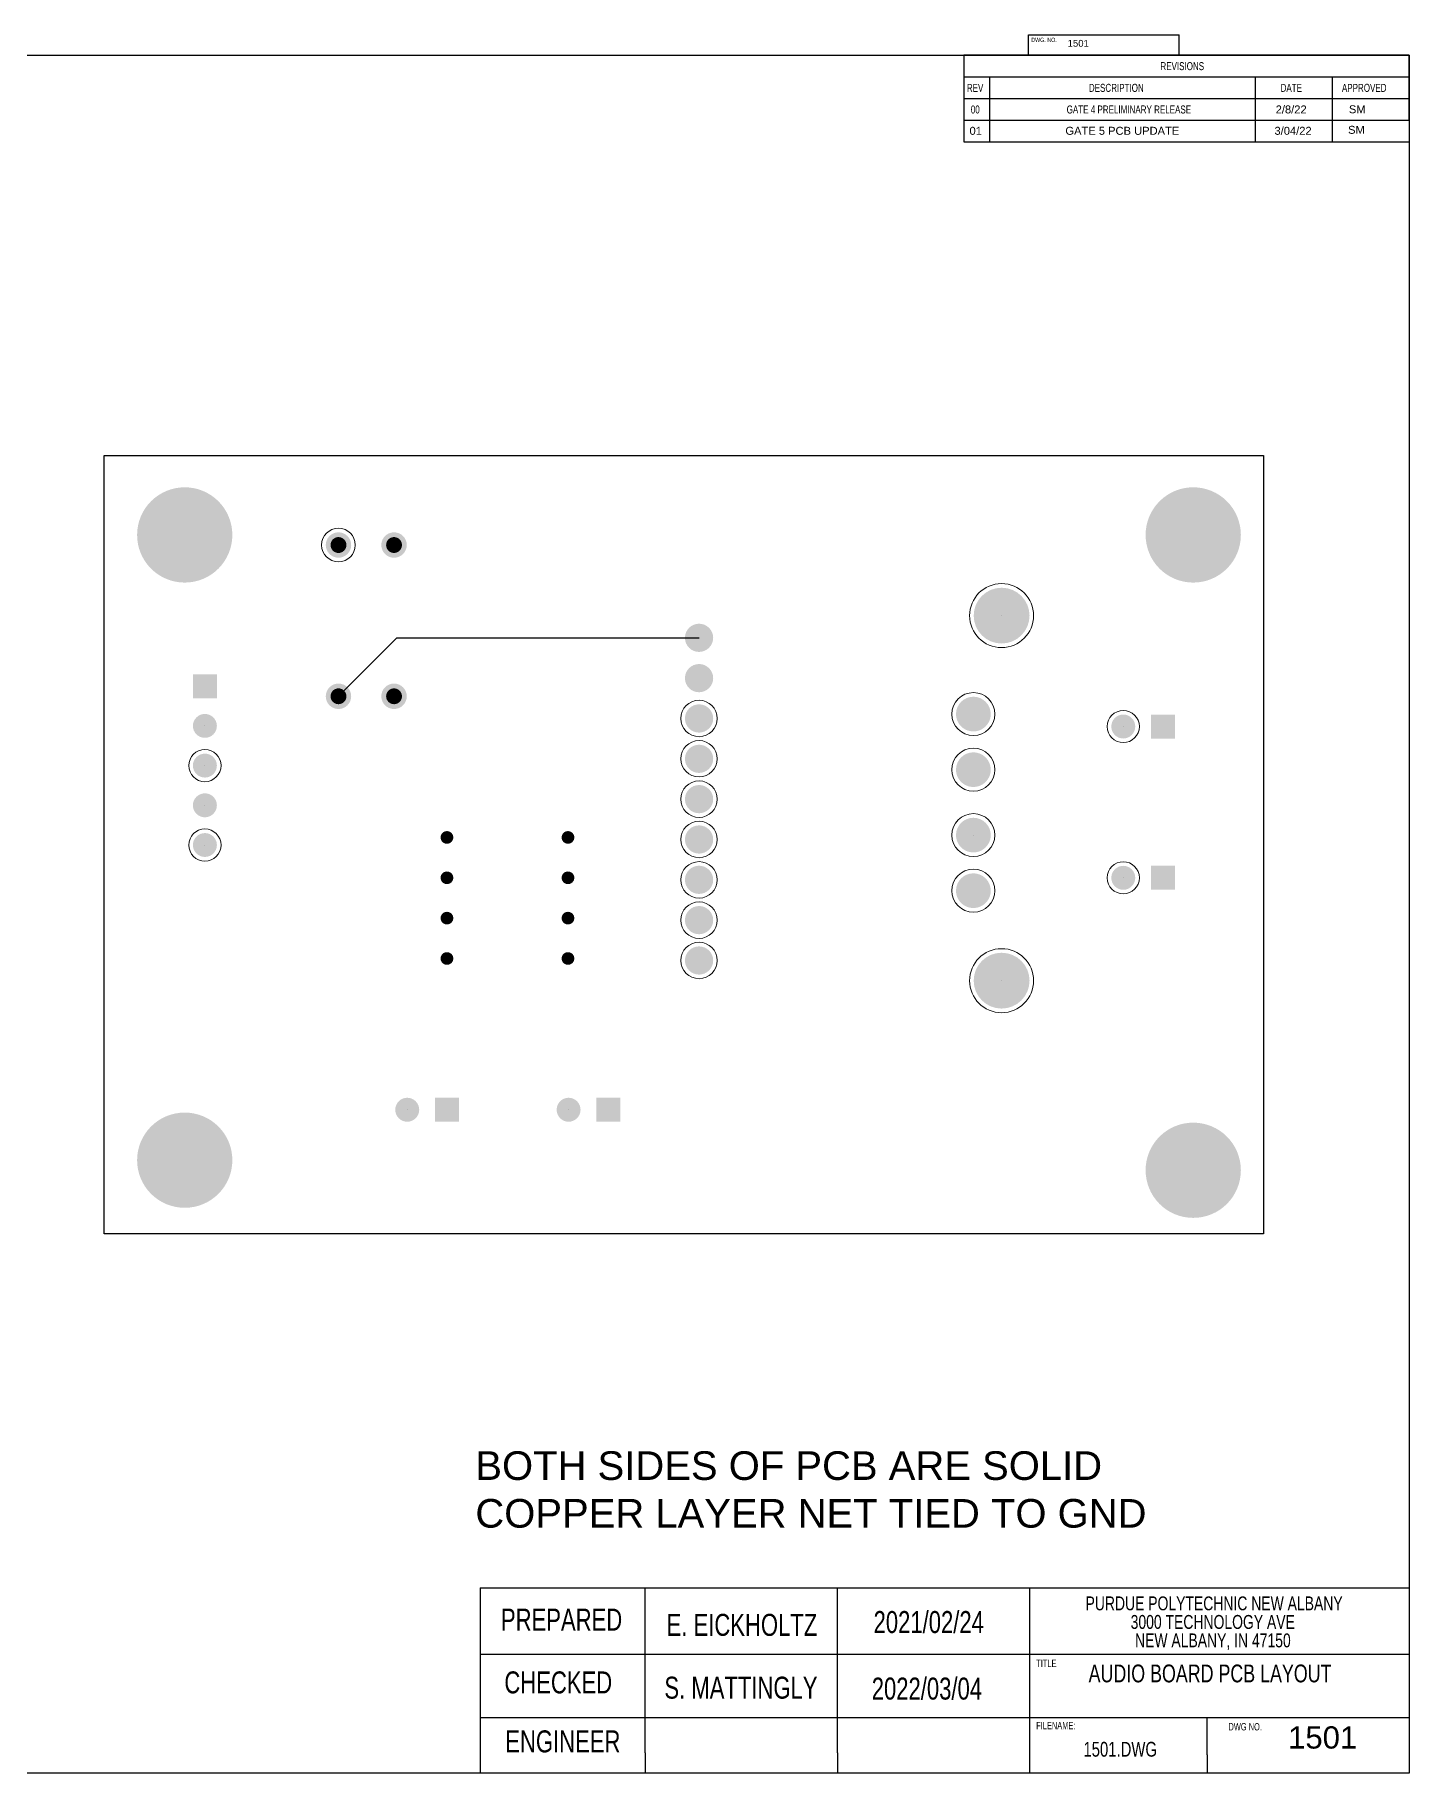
# Model space of a CAD drawing. Header units: inches. Extents: x 2.5 to 50.5, y 2.5 to 32.9.
# Drawn here: x 26.5 to 50.5, y 2.5 to 32.86 of the extents above; entities that cross this region are included whole.
import ezdxf

# ---------------------------------------------------------------- set-up
doc = ezdxf.new("R2010")
doc.units = ezdxf.units.IN
doc.header["$MEASUREMENT"] = 0
doc.layers.add('PDF4_Geometry', color=7, linetype='Continuous', true_color=0x212121)
doc.layers.add('PDF4_Solid Fills', color=7, linetype='Continuous', true_color=0xbfbfbf)
doc.layers.add('SLD-0', color=7, linetype='Continuous')
doc.styles.add('SLDTEXTSTYLE0', font='TXT', dxfattribs={"width": 0.75})
doc.styles.get("Standard").update_dxf_attribs({"font": 'arial.ttf'})

# ---------------------------------------------------------------- blocks, each defined once
blk = doc.blocks.new('SW_NOTE_0_8')
at = {"layer": 'SLD-0', "color": 0, "char_height": 0.125, "attachment_point": 2, "style": 'SLDTEXTSTYLE0'}
for s, insert in [('PURDUE POLYTECHNIC NEW ALBANY', (1.434, 0.161)), ('3000 TECHNOLOGY AVE', (1.422, -0.006)), ('NEW ALBANY, IN 47150', (1.423, -0.172))]:
    blk.add_mtext(s, dxfattribs=dict(at, insert=insert))
blk = doc.blocks.new('SW_TABLEANNOTATION_0')
at = {"color": 0, "linetype": 'Continuous', "lineweight": 25}
for p, q in [((0, 0), (0, -0.338)), ((0, 0), (0.4, 0)), ((0, 0), (0, -1.015)), ((6.955, 0), (0, 0)), ((0.4, 0), (4.55, 0)), ((4.55, 0), (5.75, 0)), ((5.75, 0), (6.955, 0)), ((6.955, 0), (6.955, -0.338)), ((6.955, -1.015), (6.955, 0)), ((0, -0.338), (0, -0.677)), ((0, -0.338), (0.4, -0.338)), ((0.4, -0.338), (0.4, -0.677)), ((0.4, -0.338), (4.55, -0.338)), ((4.55, -0.338), (4.55, -0.677)), ((4.55, -0.338), (5.75, -0.338)), ((5.75, -0.338), (5.75, -0.677)), ((5.75, -0.338), (6.955, -0.338)), ((6.955, -0.338), (6.955, -0.677)), ((0, -0.677), (0.4, -0.677)), ((0, -0.677), (0, -1.015)), ((0, -0.677), (6.955, -0.677)), ((0.4, -0.677), (4.55, -0.677)), ((0.4, -0.677), (0.4, -1.015)), ((4.55, -0.677), (5.75, -0.677)), ((4.55, -0.677), (4.55, -1.015)), ((5.75, -0.677), (6.955, -0.677)), ((5.75, -0.677), (5.75, -1.015)), ((6.955, -0.677), (6.955, -1.015)), ((0, -1.015), (0.4, -1.015)), ((0, -1.015), (6.955, -1.015)), ((0.4, -1.015), (4.55, -1.015)), ((4.55, -1.015), (5.75, -1.015)), ((5.75, -1.015), (6.955, -1.015))]:
    blk.add_line(p, q, dxfattribs=at)
at = {"color": 0, "linetype": 'Continuous', "lineweight": 18, "char_height": 0.125, "attachment_point": 1, "style": 'SLDTEXTSTYLE0'}
for s, insert in [('REVISIONS', (3.069, -0.107)), ('REV', (0.046, -0.446)), ('DESCRIPTION', (1.952, -0.446)), ('DATE', (4.946, -0.446)), ('APPROVED', (5.904, -0.446)), ('00', (0.108, -0.784)), ('GATE 4 PRELIMINARY RELEASE', (1.605, -0.784))]:
    blk.add_mtext(s, dxfattribs=dict(at, insert=insert))

msp = doc.modelspace()

# ---------------------------------------------------------------- hatches: boundary and pattern name
at = {"layer": 'PDF4_Solid Fills', "transparency": 33554559}
for points in [[(29.95, 24.124, 0.414706), (29.118, 24.956), (29.118, 24.956, 0.414706), (28.287, 24.124), (28.287, 24.124, 0.414706), (29.118, 23.292), (29.118, 23.292, 0.414706)], [(47.56, 24.124, 0.414706), (46.728, 24.956), (46.728, 24.956, 0.414706), (45.897, 24.124), (45.897, 24.124, 0.414706), (46.728, 23.292), (46.728, 23.292, 0.414706)], [(32.025, 23.948, 0.412996), (31.803, 24.17), (31.803, 24.17, 0.412996), (31.581, 23.948), (31.581, 23.948, 0.412996), (31.803, 23.726), (31.803, 23.726, 0.412996)], [(32.996, 23.948, 0.412996), (32.773, 24.17), (32.773, 24.17, 0.412996), (32.551, 23.948), (32.551, 23.948, 0.412996), (32.773, 23.726), (32.773, 23.726, 0.412996)], [(43.87, 22.715, 0.414157), (43.382, 23.202), (43.382, 23.202, 0.414157), (42.895, 22.715), (42.895, 22.715, 0.414157), (43.382, 22.228), (43.382, 22.228, 0.414157)], [(38.346, 22.328, 0.41369), (38.099, 22.574), (38.099, 22.574, 0.41369), (37.853, 22.328), (37.853, 22.328, 0.41369), (38.099, 22.081), (38.099, 22.081, 0.41369)], [(38.346, 21.623, 0.41369), (38.099, 21.87), (38.099, 21.87, 0.41369), (37.853, 21.623), (37.853, 21.623, 0.41369), (38.099, 21.377), (38.099, 21.377, 0.41369)], [(32.025, 21.306, 0.412996), (31.803, 21.529), (31.803, 21.529, 0.412996), (31.581, 21.306), (31.581, 21.306, 0.412996), (31.803, 21.084), (31.803, 21.084, 0.412996)], [(32.996, 21.306, 0.412996), (32.773, 21.529), (32.773, 21.529, 0.412996), (32.551, 21.306), (32.551, 21.306, 0.412996), (32.773, 21.084), (32.773, 21.084, 0.412996)], [(43.193, 20.995, 0.41371), (42.889, 21.299), (42.889, 21.299, 0.41371), (42.586, 20.995), (42.586, 20.995, 0.414377), (42.889, 20.693), (42.889, 20.693, 0.414377)], [(29.68, 20.789, 0.413551), (29.471, 20.998), (29.471, 20.998, 0.413551), (29.261, 20.789), (29.261, 20.789, 0.414518), (29.471, 20.581), (29.471, 20.581, 0.414518)], [(38.346, 20.919, 0.41369), (38.099, 21.166), (38.099, 21.166, 0.41369), (37.853, 20.919), (37.853, 20.919, 0.41369), (38.099, 20.672), (38.099, 20.672, 0.41369)], [(45.716, 20.778, 0.413551), (45.506, 20.988), (45.506, 20.988, 0.414518), (45.298, 20.778), (45.298, 20.778, 0.414518), (45.506, 20.569), (45.506, 20.569, 0.413551)], [(38.346, 20.215, 0.41369), (38.099, 20.461), (38.099, 20.461, 0.41369), (37.853, 20.215), (37.853, 20.215, 0.41369), (38.099, 19.968), (38.099, 19.968, 0.41369)], [(29.68, 20.096, 0.414518), (29.471, 20.305), (29.471, 20.305, 0.414518), (29.261, 20.096), (29.261, 20.096, 0.413551), (29.471, 19.887), (29.471, 19.887, 0.413551)], [(43.193, 20.025, 0.41371), (42.889, 20.328), (42.889, 20.328, 0.41371), (42.586, 20.025), (42.586, 20.025, 0.414377), (42.889, 19.723), (42.889, 19.723, 0.414377)], [(38.346, 19.51, 0.41369), (38.099, 19.757), (38.099, 19.757, 0.41369), (37.853, 19.51), (37.853, 19.51, 0.41369), (38.099, 19.264), (38.099, 19.264, 0.41369)], [(29.68, 19.403, 0.413551), (29.471, 19.612), (29.471, 19.612, 0.413551), (29.261, 19.403), (29.261, 19.403, 0.413551), (29.471, 19.193), (29.471, 19.193, 0.413551)], [(43.193, 18.882, 0.41371), (42.889, 19.185), (42.889, 19.185, 0.41371), (42.586, 18.882), (42.586, 18.882, 0.414377), (42.889, 18.58), (42.889, 18.58, 0.414377)], [(29.68, 18.709, 0.413551), (29.471, 18.918), (29.471, 18.918, 0.413551), (29.261, 18.709), (29.261, 18.709, 0.414518), (29.471, 18.501), (29.471, 18.501, 0.414518)], [(38.346, 18.806, 0.41369), (38.099, 19.052), (38.099, 19.052, 0.41369), (37.853, 18.806), (37.853, 18.806, 0.41369), (38.099, 18.559), (38.099, 18.559, 0.41369)], [(38.346, 18.101, 0.41369), (38.099, 18.348), (38.099, 18.348, 0.41369), (37.853, 18.101), (37.853, 18.101, 0.41369), (38.099, 17.855), (38.099, 17.855, 0.41369)], [(45.716, 18.137, 0.413551), (45.506, 18.346), (45.506, 18.346, 0.414518), (45.298, 18.137), (45.298, 18.137, 0.414518), (45.506, 17.927), (45.506, 17.927, 0.413551)], [(43.193, 17.912, 0.41371), (42.889, 18.215), (42.889, 18.215, 0.41371), (42.586, 17.912), (42.586, 17.912, 0.414377), (42.889, 17.609), (42.889, 17.609, 0.414377)], [(38.346, 17.397, 0.41369), (38.099, 17.644), (38.099, 17.644, 0.41369), (37.853, 17.397), (37.853, 17.397, 0.41369), (38.099, 17.151), (38.099, 17.151, 0.41369)], [(38.346, 16.693, 0.41369), (38.099, 16.939), (38.099, 16.939, 0.41369), (37.853, 16.693), (37.853, 16.693, 0.41369), (38.099, 16.446), (38.099, 16.446, 0.41369)], [(43.87, 16.34, 0.414157), (43.382, 16.828), (43.382, 16.828, 0.414157), (42.895, 16.34), (42.895, 16.34, 0.414157), (43.382, 15.853), (43.382, 15.853, 0.414157)], [(33.213, 14.086, 0.413551), (33.003, 14.296), (33.003, 14.296, 0.414518), (32.795, 14.086), (32.795, 14.086, 0.414518), (33.003, 13.877), (33.003, 13.877, 0.413551)], [(36.03, 14.086, 0.413551), (35.821, 14.296), (35.821, 14.296, 0.414518), (35.613, 14.086), (35.613, 14.086, 0.414518), (35.821, 13.877), (35.821, 13.877, 0.413551)], [(29.95, 13.206, 0.414706), (29.118, 14.037), (29.118, 14.037, 0.414706), (28.287, 13.206), (28.287, 13.206, 0.414706), (29.118, 12.374), (29.118, 12.374, 0.414706)], [(47.56, 13.03, 0.414706), (46.728, 13.861), (46.728, 13.861, 0.414706), (45.897, 13.03), (45.897, 13.03, 0.414706), (46.728, 12.198), (46.728, 12.198, 0.414706)]]:
    msp.add_hatch(color=256, dxfattribs=at).paths.add_polyline_path(points)
at = {"layer": 'PDF4_Solid Fills', "true_color": 0x212121, "transparency": 33554559}
for points in [[(31.942, 23.948, 0.411972), (31.803, 24.087), (31.803, 24.087, 0.411972), (31.664, 23.948), (31.664, 23.948, 0.411972), (31.803, 23.809), (31.803, 23.809, 0.411972)], [(32.912, 23.948, 0.411972), (32.773, 24.087), (32.773, 24.087, 0.411972), (32.635, 23.948), (32.635, 23.948, 0.411972), (32.773, 23.809), (32.773, 23.809, 0.411972)], [(31.942, 21.306, 0.411972), (31.803, 21.445), (31.803, 21.445, 0.411972), (31.664, 21.306), (31.664, 21.306, 0.411972), (31.803, 21.168), (31.803, 21.168, 0.411972)], [(32.912, 21.306, 0.411972), (32.773, 21.445), (32.773, 21.445, 0.411972), (32.635, 21.306), (32.635, 21.306, 0.411972), (32.773, 21.168), (32.773, 21.168, 0.411972)], [(33.808, 18.841, 0.418142), (33.697, 18.952), (33.697, 18.952, 0.418142), (33.586, 18.841), (33.586, 18.841, 0.418142), (33.697, 18.731), (33.697, 18.731, 0.418142)], [(35.921, 18.841, 0.418142), (35.81, 18.952), (35.81, 18.952, 0.418142), (35.7, 18.841), (35.7, 18.841, 0.418142), (35.81, 18.731), (35.81, 18.731, 0.418142)], [(33.808, 18.137, 0.418142), (33.697, 18.247), (33.697, 18.247, 0.418142), (33.586, 18.137), (33.586, 18.137, 0.418142), (33.697, 18.026), (33.697, 18.026, 0.418142)], [(35.921, 18.137, 0.418142), (35.81, 18.247), (35.81, 18.247, 0.418142), (35.7, 18.137), (35.7, 18.137, 0.418142), (35.81, 18.026), (35.81, 18.026, 0.418142)], [(33.808, 17.432, 0.418142), (33.697, 17.543), (33.697, 17.543, 0.418142), (33.586, 17.432), (33.586, 17.432, 0.418142), (33.697, 17.322), (33.697, 17.322, 0.418142)], [(35.921, 17.432, 0.418142), (35.81, 17.543), (35.81, 17.543, 0.418142), (35.7, 17.432), (35.7, 17.432, 0.418142), (35.81, 17.322), (35.81, 17.322, 0.418142)], [(33.808, 16.728, 0.418142), (33.697, 16.838), (33.697, 16.838, 0.418142), (33.586, 16.728), (33.586, 16.728, 0.418142), (33.697, 16.617), (33.697, 16.617, 0.418142)], [(35.921, 16.728, 0.418142), (35.81, 16.838), (35.81, 16.838, 0.418142), (35.7, 16.728), (35.7, 16.728, 0.418142), (35.81, 16.617), (35.81, 16.617, 0.418142)]]:
    msp.add_hatch(color=250, dxfattribs=at).paths.add_polyline_path(points)

# ---------------------------------------------------------------- linework, layer by layer
for p, q in [((2.5, 32.5), (50.5, 32.5)), ((50.5, 32.5), (50.5, 2.5)), ((42.724, 31.365), (42.724, 30.986)), ((43.172, 31.365), (43.172, 30.986)), ((47.811, 31.365), (47.811, 30.986)), ((49.153, 31.365), (49.153, 30.986)), ((42.724, 30.986), (50.5, 30.986)), ((34.278, 5.735), (34.278, 2.5)), ((40.638, 5.735), (50.5, 5.735)), ((37.156, 2.857), (37.156, 2.5)), ((40.515, 2.857), (40.515, 2.5)), ((46.972, 2.824), (46.972, 2.5)), ((50.5, 2.5), (2.5, 2.5)), ((50.5, 2.5), (50.5, 2.5))]:
    msp.add_line(p, q)
at = {"color": 0, "linetype": 'Continuous', "lineweight": 25}
for p, q in [((50.5, 32.5), (42.724, 32.5)), ((50.5, 31.365), (50.5, 32.5))]:
    msp.add_line(p, q, dxfattribs=at)
at = {"layer": 'PDF4_Geometry', "color": 6, "lineweight": 25}
for p, q in [((27.714, 25.509), (47.958, 25.509)), ((27.714, 11.92), (27.714, 25.509)), ((47.958, 25.509), (47.958, 11.92)), ((47.958, 11.92), (27.714, 11.92))]:
    msp.add_line(p, q, dxfattribs=at)
at = {"layer": 'PDF4_Geometry', "lineweight": 211}
for points in [[(43.382, 22.715), (43.383, 22.715)], [(43.382, 16.34), (43.383, 16.34)]]:
    msp.add_lwpolyline(points, dxfattribs=at)
at = {"layer": 'PDF4_Geometry', "color": 5, "lineweight": 25}
msp.add_lwpolyline([(31.803, 21.306), (32.824, 22.328), (38.099, 22.328)], dxfattribs=at)
at = {"layer": 'PDF4_Geometry', "lineweight": 100}
for points in [[(29.471, 20.789), (29.471, 20.789)], [(45.507, 20.778), (45.507, 20.778)], [(29.471, 20.096), (29.471, 20.096)], [(29.471, 19.403), (29.471, 19.403)], [(42.889, 18.882), (42.889, 18.882)], [(29.471, 18.709), (29.471, 18.709)], [(45.507, 18.137), (45.507, 18.137)], [(33.004, 14.086), (33.004, 14.086)], [(35.821, 14.086), (35.821, 14.086)]]:
    msp.add_lwpolyline(points, dxfattribs=at)
at = {"layer": 'PDF4_Geometry', "color": 9, "lineweight": 140, "true_color": 0xbfbfbf}
for points in [[(33.748, 18.841), (33.646, 18.841)], [(35.861, 18.841), (35.76, 18.841)], [(33.748, 18.137), (33.646, 18.137)], [(35.861, 18.137), (35.76, 18.137)], [(33.748, 17.432), (33.646, 17.432)], [(35.861, 17.432), (35.76, 17.432)], [(33.748, 16.728), (33.646, 16.728)], [(35.861, 16.728), (35.76, 16.728)]]:
    msp.add_lwpolyline(points, dxfattribs=at)
at = {"layer": 'PDF4_Geometry', "color": 7, "lineweight": 5}
for centre, radius in [((31.803, 23.948), 0.294), ((43.382, 22.715), 0.559), ((42.889, 20.996), 0.375), ((38.099, 20.919), 0.318), ((45.507, 20.778), 0.281), ((29.471, 20.096), 0.281), ((38.099, 20.215), 0.318), ((42.889, 20.025), 0.375), ((38.099, 19.51), 0.318), ((42.889, 18.882), 0.375), ((29.471, 18.709), 0.281), ((38.099, 18.806), 0.318), ((38.099, 18.101), 0.318), ((42.889, 17.912), 0.375), ((45.507, 18.137), 0.281), ((38.099, 17.397), 0.318), ((38.099, 16.693), 0.318), ((43.382, 16.34), 0.559)]:
    msp.add_circle(centre, radius, dxfattribs=at)
at = {"layer": 'PDF4_Solid Fills', "lineweight": 100, "transparency": 33554559}
for points in [[(29.262, 21.273), (29.262, 21.692), (29.68, 21.273), (29.68, 21.692)], [(45.991, 20.987), (46.409, 20.987), (45.991, 20.569), (46.409, 20.569)], [(45.991, 18.346), (46.409, 18.346), (45.991, 17.928), (46.409, 17.928)], [(36.305, 14.295), (36.724, 14.295), (36.305, 13.877), (36.724, 13.877)]]:
    msp.add_solid(points, dxfattribs=at)
at = {"layer": 'PDF4_Solid Fills', "lineweight": 211, "transparency": 33554559}
msp.add_solid([(33.488, 14.295), (33.906, 14.295), (33.488, 13.877), (33.906, 13.877)], dxfattribs=at)
at = {"layer": 'SLD-0', "color": 7, "linetype": 'Continuous', "lineweight": 25}
for p, q in [((43.853, 32.5), (43.853, 32.858)), ((43.853, 32.858), (46.481, 32.858)), ((46.481, 32.5), (46.481, 32.858)), ((34.278, 5.735), (43.874, 5.735)), ((37.156, 2.857), (37.156, 5.735)), ((40.515, 2.857), (40.515, 5.735)), ((43.874, 2.5), (43.874, 5.735)), ((34.278, 4.581), (50.5, 4.581)), ((34.278, 3.471), (50.5, 3.471)), ((46.972, 2.824), (46.972, 3.471))]:
    msp.add_line(p, q, dxfattribs=at)

# ---------------------------------------------------------------- block references
at = {"color": 7, "linetype": 'Continuous', "lineweight": 18, "xscale": 1.118033988749895, "yscale": 1.118033988749895, "zscale": 1.118033988749895}
msp.add_blockref('SW_TABLEANNOTATION_0', (42.724, 32.5), dxfattribs=at)
at = {"layer": 'SLD-0', "xscale": 1.941207928188159, "yscale": 1.941207928188159, "zscale": 1.552966342550527}
msp.add_blockref('SW_NOTE_0_8', (44.309, 5.275), dxfattribs=at)

# ---------------------------------------------------------------- texts
at = {"attachment_point": 1}
for s, width, gutter_width, insert, char_height in [('1501', 1.61993, 0.534, (44.535, 32.769), 0.1195), ('2/8/22', 0.791, 3.481, (48.168, 31.624), 0.1392), ('SM', 0.791, 3.481, (49.447, 31.627), 0.1392), ('SM', 0.791, 3.481, (49.432, 31.268), 0.1392), ('01', 0.791, 3.481, (42.822, 31.251), 0.1392), ('GATE 5 PCB UPDATE', 2.36064, 3.481, (44.496, 31.251), 0.13925), ('3/04/22', 0.791, 3.481, (48.147, 31.251), 0.1392), ('BOTH SIDES OF PCB ARE SOLID COPPER LAYER NET TIED TO GND', 11.87305, 2.5, (34.193, 8.122), 0.5), ('1501', 1.89499, 0.625, (48.385, 3.319), 0.3882)]:
    msp.add_mtext_dynamic_manual_height_columns(s, width=width, gutter_width=gutter_width, heights=[0], dxfattribs=dict(at, insert=insert, char_height=char_height))
at = {"layer": 'SLD-0', "style": 'SLDTEXTSTYLE0'}
for s, insert, char_height, attachment_point in [('DWG. NO.', (44.123, 32.807), 0.0746, 2), ('PREPARED', (35.699, 5.374), 0.3838, 2), ('CHECKED', (35.641, 4.278), 0.3838, 2), ('TITLE', (44.164, 4.483), 0.1294, 2), ('AUDIO BOARD PCB LAYOUT', (47.022, 4.398), 0.31059, 2), ('S. MATTINGLY', (38.831, 4.186), 0.38384, 2), ('2022/03/04', (42.078, 4.17), 0.3838, 2), ('FILENAME:', (44.329, 3.397), 0.1294, 2), ('DWG NO.', (47.344, 3.377), 0.1294, 1), ('ENGINEER', (35.721, 3.248), 0.3838, 2)]:
    msp.add_mtext(s, dxfattribs=dict(at, insert=insert, char_height=char_height, attachment_point=attachment_point))
at = {"layer": 'SLD-0', "attachment_point": 2, "style": 'SLDTEXTSTYLE0'}
for s, insert, char_height, width in [('E. EICKHOLTZ', (38.848, 5.283), 0.38384, 3.43191), ('2021/02/24', (42.11, 5.332), 0.3838, 2.44698), ('1501.DWG', (45.453, 3.048), 0.2588, 1.8765)]:
    msp.add_mtext(s, dxfattribs=dict(at, insert=insert, char_height=char_height, width=width))

doc.saveas('drawing.dxf')
